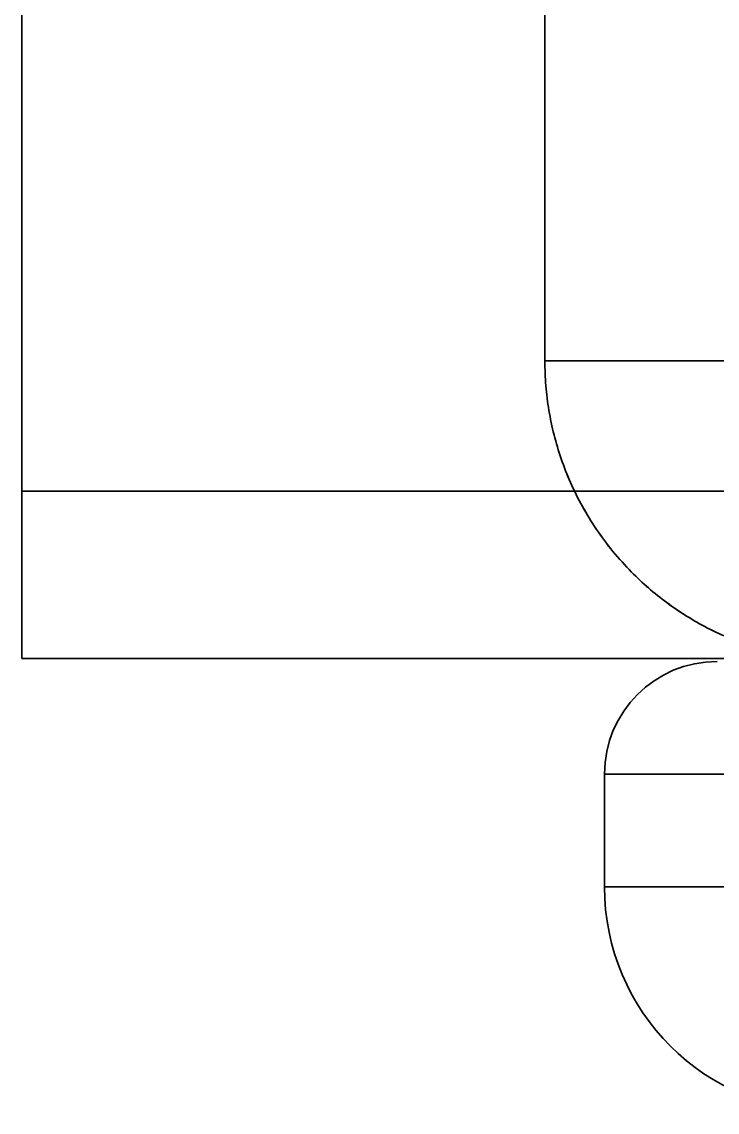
# Model space of a CAD drawing. Header units: millimetres. Extents: x -176 to 3932, y -325 to 2058.
# Drawn here: x 1341.22 to 1359.72, y 1366.31 to 1395.34 of the extents above; entities that cross this region are included whole.
import ezdxf

# ---------------------------------------------------------------- set-up
doc = ezdxf.new("R2010")
doc.units = ezdxf.units.MM

# ---------------------------------------------------------------- blocks, each defined once
blk = doc.blocks.new('Drawing View2')
at = {"color": 7, "linetype": 'Continuous', "lineweight": 35}
for p, q in [((1204, -35.47), (1204, -10.872)), ((1204, -10.872), (1204, -35.47)), ((1217.914, -15), (1217.914, -32)), ((1217.914, -15), (1217.914, -32)), ((1204, -15.327), (1204, -39.925)), ((1204, -39.925), (1204, -15.327)), ((1222.914, -32), (1217.914, -32)), ((1217.914, -32), (1222.914, -32)), ((1204, -39.925), (1204, -35.47)), ((1204, -35.47), (1284, -35.47)), ((1204, -35.47), (1284, -35.47)), ((1204, -35.47), (1204, -39.925)), ((1204, -39.925), (1284, -39.925)), ((1204, -39.925), (1284, -39.925)), ((1219.5, -43), (1219.5, -46)), ((1219.5, -43), (1219.5, -46)), ((1261.221, -43), (1219.5, -43)), ((1261.221, -43), (1219.5, -43)), ((1261.221, -46), (1219.5, -46)), ((1261.221, -46), (1219.5, -46))]:
    blk.add_line(p, q, dxfattribs=at)
for centre, radius, start, end in [((1222.5, -43), 3, 90.0043, 180), ((1222.5, -43), 3, 90.0043, 180), ((1225.5, -46), 6, 180, 269.9986), ((1225.5, -46), 6, 180, 269.9986)]:
    blk.add_arc(centre, radius, start, end, dxfattribs=at)
for points, knots in [([(1217.914, -32), (1217.919, -32.22), (1217.93, -32.659), (1218.015, -33.317), (1218.151, -33.969), (1218.342, -34.611), (1218.592, -35.248), (1218.903, -35.875), (1219.279, -36.489), (1219.716, -37.076), (1220.182, -37.595), (1220.665, -38.048), (1221.153, -38.439), (1221.679, -38.797), (1222.242, -39.118), (1222.842, -39.396), (1223.474, -39.627), (1224.131, -39.808), (1224.763, -39.925), (1225.359, -39.989), (1225.729, -39.996), (1225.914, -40)], [0, 0, 0, 0, 0.057895, 0.1159956, 0.174153, 0.2322288, 0.2901029, 0.3500996, 0.410295, 0.4704537, 0.5304002, 0.5790157, 0.6277912, 0.6765364, 0.7251105, 0.7740907, 0.8233098, 0.8724964, 0.9214322, 0.9607165, 1, 1, 1, 1]), ([(1217.914, -32), (1217.919, -32.219), (1217.93, -32.659), (1218.015, -33.316), (1218.151, -33.968), (1218.342, -34.611), (1218.591, -35.247), (1218.903, -35.874), (1219.279, -36.488), (1219.716, -37.075), (1220.182, -37.594), (1220.665, -38.047), (1221.153, -38.438), (1221.679, -38.797), (1222.241, -39.118), (1222.841, -39.396), (1223.474, -39.627), (1224.131, -39.808), (1224.763, -39.924), (1225.359, -39.989), (1225.729, -39.996), (1225.914, -40)], [0, 0, 0, 0, 0.057883, 0.115972, 0.174118, 0.232182, 0.290044, 0.350044, 0.410242, 0.470404, 0.530353, 0.578971, 0.627748, 0.676495, 0.725072, 0.774054, 0.823275, 0.872464, 0.921402, 0.960701, 1, 1, 1, 1])]:
    blk.add_open_spline(points, degree=3, knots=knots, dxfattribs=at)

msp = doc.modelspace()

# ---------------------------------------------------------------- block references
at = {"linetype": 'Continuous', "lineweight": 0}
msp.add_blockref('Drawing View2', (137.216, 1418.307), dxfattribs=at)

doc.saveas('drawing.dxf')
